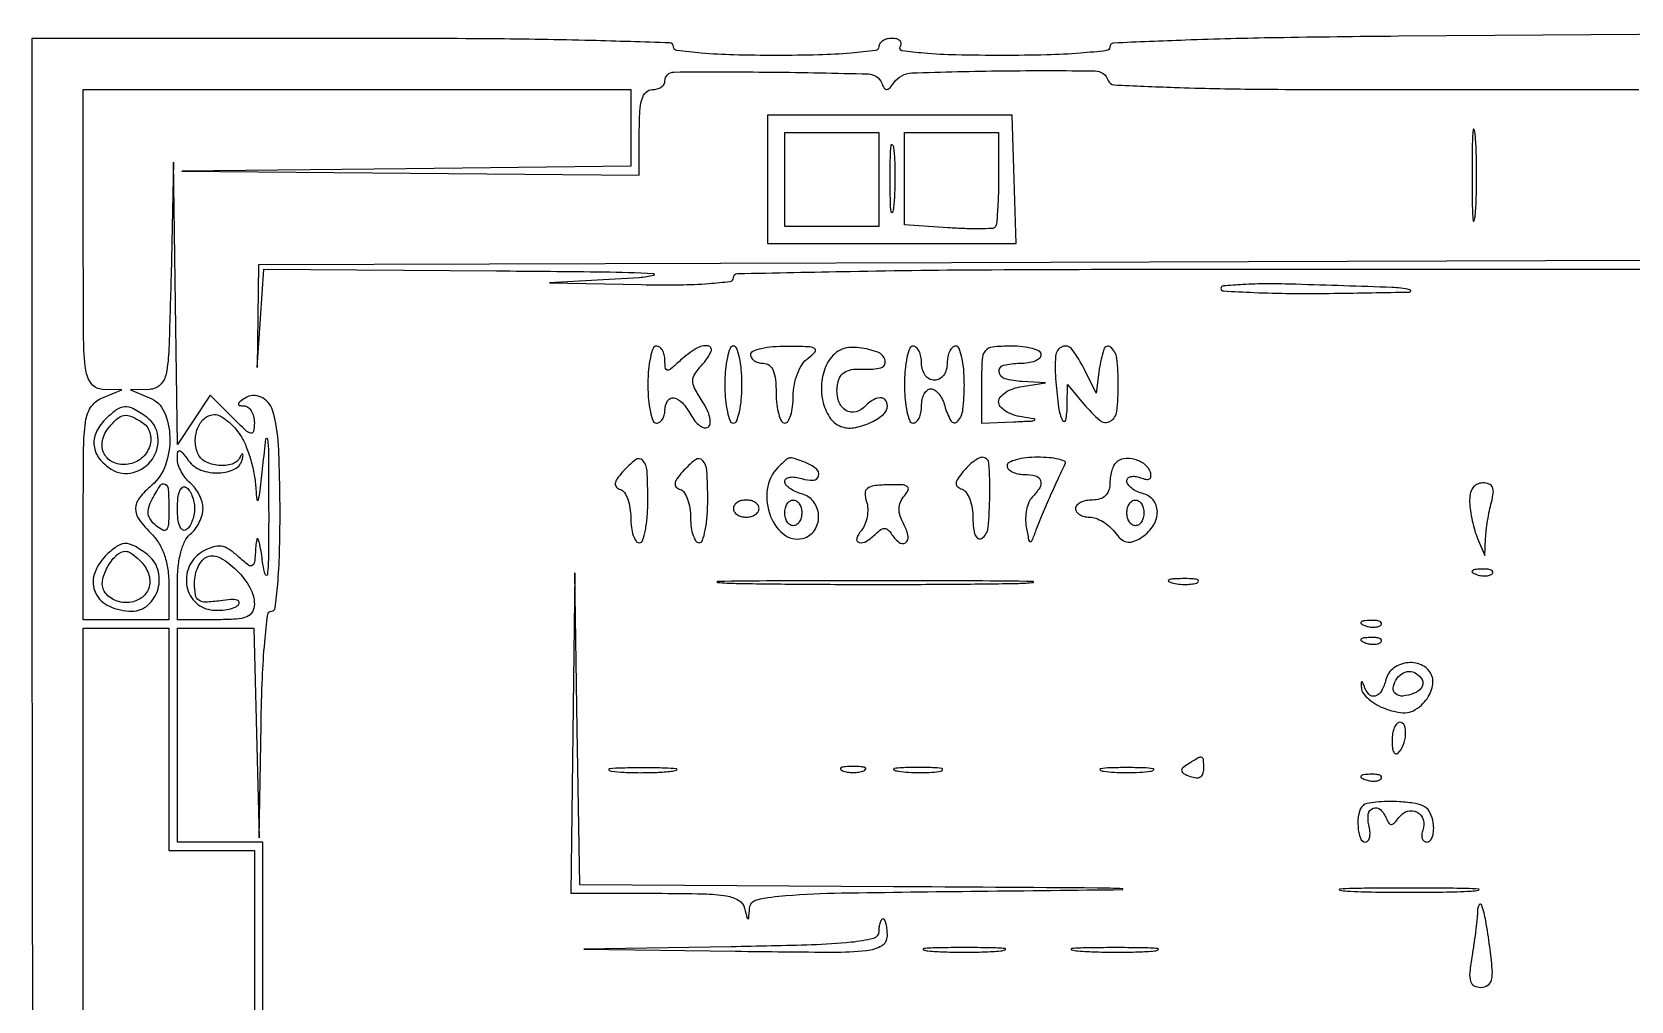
# Model space of a CAD drawing. Extents: x 29 to 450, y 25 to 639.
# Drawn here: x 29 to 215.9, y 501.4 to 614.7 of the extents above; entities that cross this region are included whole.
import ezdxf

# ---------------------------------------------------------------- set-up
doc = ezdxf.new("R2010")
doc.units = 0
doc.header["$MEASUREMENT"] = 0

msp = doc.modelspace()

# ---------------------------------------------------------------- linework, layer by layer
for points in [[(222.5, 614.5), (188.75, 614.236698, 0.002114), (174.407665, 614.064156, 0.005191), (163.86796, 613.783321, 0.001383), (155.441996, 613.447913, 0.401805), (155, 612.986698, -0.3821), (154.617367, 612.559102, -0.008118), (151.567918, 612.269641, -0.013369), (147.596516, 612.064268, -0.006233), (142.440983, 612, -0.005462), (137.042119, 612.058974, -0.015427), (133.276419, 612.257603, -0.014869), (130.710476, 612.549537, -0.540264), (130.5, 613, 0.139169), (130.607943, 613.379648, 0.191142), (130.478525, 613.70625, 0.138808), (130.110654, 613.926733, 0.066118), (129.559017, 614, 0.062283), (128.962904, 613.925455, 0.080552), (128.457961, 613.70625, 0.097988), (128.120018, 613.381379, 0.153634), (128, 613, -0.379241), (127.613708, 612.563953, -0.00943), (124.75, 612.270833, -0.014311), (120.96574, 612.064309, -0.006475), (116, 612, -0.006475), (111.03426, 612.064309, -0.014311), (107.25, 612.270833, -0.00943), (104.386292, 612.563953, -0.379241), (104, 613, 0.404947), (103.539208, 613.475656, 0.00127), (94.375, 613.743333, 0.00484), (82.755801, 613.940656, 0.001825), (66.5, 614), (29, 614), (29, 545.5, 0.000564), (29.04436, 506.150183, 0.00491), (29.255474, 488.666667, 0.003539)], [(56, 488), (56, 504), (56, 520), (51, 520), (46, 520), (46, 532.5), (46, 545), (50.469221, 545), (54.938442, 545), (55.252999, 532.75), (55.567556, 520.5), (55.783778, 533.75, -0.005969), (55.937666, 539.194982, -0.012836), (56.21393, 543.383445, -0.007521), (56.559077, 546.609686, -0.379025), (57, 547, 0.377735), (57.434243, 547.382656, 0.009982), (57.728395, 550.142857, 0.014793), (57.935422, 553.795208, 0.00676), (58, 558.571429, 0.011292), (57.82373, 566.375732, 0.06306), (57.112683, 570.490375, 0.209848), (55.782914, 572.035071, 0.258189), (53.912179, 571.924562, 0.018187), (53.286357, 571.495758, 0.191595), (53.126036, 571.237242, 0.40851), (53.241277, 571.068481, 0.045975), (53.75, 571.015313, -0.153195), (54.226794, 570.859276, -0.09656), (54.632812, 570.43035, -0.079605), (54.906823, 569.793948, -0.062004), (55, 569.045455, -0.043912), (54.910237, 568.025362, -0.433457), (54.587263, 567.815034, -0.130209), (53.993314, 568.139316, -0.006672), (52.409303, 569.681606), (49.818605, 572.272304), (47.915892, 569.386152), (46.013178, 566.5), (45.788218, 583), (45.563258, 599.5), (45.252604, 586.25, -0.002499), (45.009323, 577.697958, -0.038638), (44.684632, 574.776222, -0.153575), (43.984623, 573.472274, -0.188385), (42.720975, 572.936614), (40.5, 572.873227), (42.75, 571.968838, -0.196255), (44.451623, 570.319582, -0.097564), (45.115074, 567.337708, -0.089708), (44.609992, 564.095076, -0.133087), (43, 561.732028, 0.046815), (41.548777, 560.232823, 0.170518), (41.116251, 559.001431, 0.158609), (41.535418, 557.713285, 0.039071), (43, 556, -0.062946), (43.873608, 554.873608, -0.053099), (44.5, 553.5, -0.047331), (44.875501, 551.875501, -0.033154), (45, 550), (45, 546), (40, 546), (35, 546), (35, 558.532224, -0.003019), (35.047979, 566.47804, -0.038478), (35.312926, 569.447272, -0.120276), (35.975593, 570.991691, -0.136817), (37.25, 571.968838), (39.5, 572.873227), (37.25, 572.936614, -0.222509), (35.956825, 573.587086, -0.135687), (35.283048, 575.193513, -0.030244), (35.037699, 578.853066, -0.001618), (35, 590.5), (35, 608), (67, 608), (99, 608), (99, 603.516603), (99, 599.033207), (72.75, 598.749268), (46.5, 598.465329), (73.25, 598.232665), (100, 598), (100, 603, -0.014068), (100.069243, 605.460489, -0.058865), (100.325, 606.916667, -0.122766), (100.79299, 607.704941, -0.200296), (101.5, 608, 0.064853), (102.073457, 608.074694, 0.082425), (102.559375, 608.29375, 0.098894), (102.884432, 608.618646, 0.148195), (103, 609, -0.411986), (104.054334, 610.062389, -0.004369), (115.431493, 610.049563, -0.004665), (126.782765, 609.831649, -0.297544), (128.340536, 608.75, 0.04751), (128.638415, 608.178401, 0.266235), (128.93358, 608.026593, 0.20198), (129.277188, 608.190021, 0.028773), (129.773074, 608.815026, -0.234471), (131.869487, 609.952132, -0.006469), (142.526255, 610.201919, -0.005657), (153.27959, 610.193149, -0.319478), (154.807389, 609.077833, 0.310316), (155.513683, 608.543955, 0.002737), (162.568402, 608.261646, 0.006528), (172.012025, 608.058896, 0.002103), (186.01692, 608), (216.867173, 608)], [(217.5, 588.007287), (136.5, 587.753643), (55.5, 587.5), (55.410487, 581.5), (55.320974, 575.5), (55.710391, 581.25), (56.099808, 587), (83.299904, 586.804254, -0.001148), (95.831259, 586.68529, -0.009083), (101.633414, 586.511432, -0.855921), (101.659569, 586.267542, -0.051018), (100, 586), (89.5, 585.391492), (100.25, 585.195746, 0.007095), (104.729727, 585.17775, 0.016127), (108.111436, 585.321301, 0.012049), (110.61971, 585.569858, 0.378667), (111, 586, -0.408004), (111.472349, 586.482493, -0.000645), (124.64083, 586.745333, -0.003412), (141.192407, 586.941359, -0.001255), (164.563321, 587), (218.126642, 587)], [(34.940414, 496.294378, 0.002026), (35, 511), (35, 545), (40, 545), (45, 545), (45, 532), (45, 519), (50, 519), (55, 519), (55, 504.036212), (55, 489.072424)]]:
    msp.add_lwpolyline(points, format="xyb")
for points in [[(115, 597.5), (115, 590), (129.535022, 590), (144.070045, 590), (143.826028, 597.5), (143.582012, 605), (129.291006, 605), (115, 605)], [(128, 597.5), (128, 592), (122.5, 592), (117, 592), (117, 597.5), (117, 603), (122.5, 603), (128, 603)]]:
    msp.add_lwpolyline(points, close=True)
for points in [[(142, 597.666667, -0.007276), (141.969819, 595.592806, -0.010787), (141.877748, 593.777604, -0.006202), (141.749649, 592.268049, -0.173652), (141.583823, 591.916667, -0.188243), (141.234805, 591.76337, -0.007242), (139.796525, 591.724184, -0.012075), (138.062047, 591.74395, -0.008128), (136.083823, 591.846513), (131, 592.193027), (131, 597.596513), (131, 603), (136.5, 603), (142, 603)], [(197.360496, 598, 0.003282), (197.382856, 594.594082, 0.016391), (197.470518, 592.685938, 0.793398), (197.598782, 592.66646, 0.075495), (197.735039, 593.25, 0.012378), (197.851785, 595.412501, 0.007295), (197.889538, 598, 0.007295), (197.851785, 600.587499, 0.012378), (197.735039, 602.75, 0.075495), (197.598782, 603.33354, 0.793398), (197.470518, 603.314062, 0.016391), (197.382856, 601.405918, 0.003282)], [(129.729798, 594.272304, -0.062969), (129.583963, 593.648711, -0.78507), (129.449454, 593.664364, -0.026082), (129.354021, 594.993969, -0.004587), (129.32814, 597.5, -0.004873), (129.349747, 600.014488, -0.021409), (129.440431, 601.495614, -0.613017), (129.577707, 601.54838, -0.180442), (129.721732, 601.272304, -0.02012), (129.847937, 599.765662, -0.010546), (129.889785, 597.88463, -0.010474), (129.851521, 595.951761, -0.015806)], [(167.997666, 584.75, 0.397179), (168.28148, 584.450946, 0.003107), (171.891502, 584.27326, 0.008837), (176.169232, 584.165045, 0.005305), (181.25, 584.180248, 0.00174), (190.053973, 584.330651, 0.882189), (190.080927, 584.587738, 0.048849), (187.967702, 584.868019, 0.000907), (176.747666, 585.231982, 0.008029), (173.391881, 585.280827, 0.013382), (170.567015, 585.200957, 0.006997), (168.265394, 585.041841, 0.390999)], [(101, 573.5, 0.020945), (101.072283, 571.775243, 0.033738), (101.29375, 570.321875, 0.036969), (101.611488, 569.267028, 0.31052), (102, 569, 0.148195), (102.381354, 569.115568, 0.098894), (102.70625, 569.440625, 0.082425), (102.925306, 569.926543, 0.064853), (103, 570.5, -0.133566), (103.298045, 571.595817, -0.312913), (104.030617, 571.93459, -0.169779), (105.042745, 571.36882, -0.058399), (106.01499, 569.971992, 0.046099), (106.499418, 569.238259, 0.068658), (107.057269, 568.710132, 0.092141), (107.597986, 568.45744, 0.204528), (108.039058, 568.524139, 0.2352), (108.290459, 568.929422, 0.078396), (108.245051, 569.646325, 0.056622), (107.927236, 570.565631, 0.033529), (107.357086, 571.577771, -0.021964), (106.456382, 573.093686, -0.13316), (106.252253, 573.975689, -0.146935), (106.532397, 574.795949, -0.028676), (107.523189, 576.025623, 0.084754), (108.400287, 577.404739, 0.498619), (108.032923, 578.03501, 0.170618), (106.660316, 577.728074, 0.044426), (104.828741, 576.345012, -0.007828), (103.68138, 575.338887, -0.177905), (103.276247, 575.190025, -0.38433), (103.049016, 575.394959, -0.025779), (103, 576.345012, 0.058509), (102.925678, 576.977971, 0.077595), (102.70625, 577.513847, 0.096243), (102.381443, 577.872857, 0.162272), (102, 578, 0.31052), (101.611488, 577.732972, 0.036969), (101.29375, 576.678125, 0.033738), (101.072283, 575.224757, 0.020945)], [(110, 573.5, 0.020945), (110.072283, 571.775243, 0.033738), (110.29375, 570.321875, 0.036969), (110.611488, 569.267028, 0.31052), (111, 569, 0.31052), (111.388512, 569.267028, 0.036969), (111.70625, 570.321875, 0.033738), (111.927717, 571.775243, 0.020945), (112, 573.5, 0.020945), (111.927717, 575.224757, 0.033738), (111.70625, 576.678125, 0.036969), (111.388512, 577.732972, 0.31052), (111, 578, 0.31052), (110.611488, 577.732972, 0.036969), (110.29375, 576.678125, 0.033738), (110.072283, 575.224757, 0.020945)], [(113, 577, 0.148195), (113.115568, 576.618646, 0.098894), (113.440625, 576.29375, 0.082425), (113.926543, 576.074694, 0.064853), (114.5, 576, -0.164293), (115.169448, 575.773926, -0.129352), (115.642857, 575.166667, -0.075863), (115.918107, 574.104033, -0.025511), (116, 572.5, 0.027026), (116.072542, 571.158889, 0.042582), (116.29375, 570.028125, 0.052312), (116.614308, 569.232098, 0.277684), (117, 569, 0.26183), (117.384656, 569.216254, 0.059604), (117.70625, 569.922304, 0.046939), (117.927306, 570.936875, 0.030189), (118, 572.139757, -0.046553), (118.124863, 573.477928, -0.046838), (118.495118, 574.767049, -0.050426), (119.05604, 575.860284, -0.086884), (119.75, 576.607954, 0.046189), (120.548386, 577.339324, 0.485945), (120.484418, 577.71692, 0.117105), (119.740129, 577.919028, 0.00613), (117.25, 577.968197, 0.022194), (115.621124, 577.908068, 0.035693), (114.248437, 577.696908, 0.040441), (113.259782, 577.385846, 0.305269)], [(121.982227, 575.966791, 0.094048), (121.3311, 573.890252, 0.082229), (121.43993, 571.614231, 0.090779), (122.23752, 569.689935, 0.158917), (123.56381, 568.613887, 0.1324), (125.077185, 568.457243, 0.064815), (126.949317, 569.015048, 0.067799), (128.500494, 569.975531, 0.22388), (129, 571.035184, 0.181623), (128.745576, 571.712498, 0.23835), (128.142186, 571.956423, 0.125552), (127.229729, 571.640214, 0.050544), (126.2, 570.8, -0.179194), (125.038452, 570.266201, -0.21159), (123.907577, 570.667353, -0.153732), (123.194792, 571.948212, -0.1019), (123.195408, 573.64378, -0.091887), (123.537514, 574.483865, -0.130056), (124.129748, 575.026974, -0.099841), (125.040182, 575.293187, -0.039114), (126.354944, 575.302733, 0.080992), (128.253684, 575.475427, 0.410744), (128.746561, 576.299545, 0.245986), (127.880069, 577.281797, 0.061866), (125.74014, 577.809932, 0.053008), (124.482227, 577.825624, 0.090887), (123.475555, 577.541898, 0.094618), (122.661942, 576.930204, 0.061592)], [(131, 573.5, 0.020945), (131.072283, 571.775243, 0.033738), (131.29375, 570.321875, 0.036969), (131.611488, 569.267028, 0.31052), (132, 569, 0.191087), (132.381882, 569.151477, 0.088204), (132.70625, 569.5875, 0.068025), (132.926307, 570.234582, 0.048028), (133, 571, -0.052716), (133.0809, 571.765191, -0.072558), (133.321251, 572.4125, -0.092449), (133.676265, 572.847261, -0.177236), (134.09362, 573, -0.156018), (134.550651, 572.853832, -0.068086), (135.019623, 572.4125, -0.057927), (135.429173, 571.765121, -0.048178), (135.710251, 571, 0.069909), (136.437262, 569.258008, 0.50329), (137.206589, 569.178264, 0.159167), (137.838537, 570.571446, 0.027546), (138, 573.5, 0.020945), (137.927717, 575.224757, 0.033738), (137.70625, 576.678125, 0.036969), (137.388512, 577.732972, 0.31052), (137, 578, 0.191087), (136.618118, 577.848523, 0.088204), (136.29375, 577.4125, 0.068025), (136.073693, 576.765418, 0.048028), (136, 576, -0.072314), (135.888136, 575.230589, -0.08892), (135.5625, 574.583333, -0.10214), (135.075754, 574.153209, -0.130775), (134.5, 574, -0.130775), (133.924246, 574.153209, -0.10214), (133.4375, 574.583333, -0.08892), (133.111864, 575.230589, -0.072314), (133, 576, 0.048028), (132.926307, 576.765418, 0.068025), (132.70625, 577.4125, 0.088204), (132.381882, 577.848523, 0.191087), (132, 578, 0.31052), (131.611488, 577.732972, 0.036969), (131.29375, 576.678125, 0.033738), (131.072283, 575.224757, 0.020945)], [(140, 573.5), (140, 569), (143.75, 569.149832, 0.002217), (145.82971, 569.242167, 0.117172), (146.210683, 569.352577, 0.703743), (146.188426, 569.481437, 0.005737), (144.75, 569.716254, -0.046134), (143.697711, 569.976611, -0.060239), (142.807813, 570.412073, -0.073824), (142.202397, 570.946064, -0.176969), (142, 571.5, -0.176969), (142.202397, 572.053936, -0.073824), (142.807813, 572.587927, -0.060239), (143.697711, 573.023389, -0.046134), (144.75, 573.283746), (147.5, 573.700336), (144.75, 573.850168, -0.056487), (142.740197, 574.189549, -0.302471), (142.057118, 574.995261, -0.375401), (142.582378, 575.758966, -0.062601), (144.5, 576, 0.038131), (145.457356, 576.073116, 0.057076), (146.265625, 576.29375, 0.074992), (146.817169, 576.617064, 0.226478), (147, 577, 0.277684), (146.767902, 577.385692, 0.052312), (145.971875, 577.70625, 0.042582), (144.841111, 577.927458, 0.027026), (143.5, 578, 0.023974), (141.290758, 577.894012, 0.206324), (140.444444, 577.428571, 0.154453), (140.070142, 576.4175, 0.012019)], [(148.694007, 573.821044, 0.014128), (149.016266, 570.826231, 0.080049), (149.481662, 569.295777, 0.722119), (149.86019, 569.347191, 0.042825), (150.033269, 571.083333), (150.066539, 573.5), (151.943562, 571.25, 0.042089), (153.836409, 569.334299, 0.313091), (155.042982, 569.212723, 0.241266), (155.815731, 570.364629, 0.02936), (156, 573.5, 0.028465), (155.823897, 576.590846, 0.20038), (155.10457, 577.878794, 0.520501), (154.316241, 577.640191, 0.046729), (153.772515, 575.25), (153.412185, 572.5), (152.045578, 575.25, 0.043455), (150.599707, 577.618587, 0.347813), (149.44753, 577.933042, 0.282964), (148.67261, 576.838975, 0.03594)], [(37.52148, 569.378622, 0.091367), (36.491808, 567.883748, 0.137512), (36.260415, 566.327812, 0.135075), (36.871666, 564.858363, 0.086732), (38.25, 563.612298, 0.206922), (40.825283, 563.212736, 0.180702), (43.071551, 564.788401, 0.181779), (43.726486, 567.442671, 0.208366), (42.417611, 569.683903, 0.031669), (40.870973, 570.671009, 0.142709), (39.835853, 570.903822, 0.147341), (38.856233, 570.540842, 0.034507)], [(41.848393, 569.11486, -0.178181), (42.774251, 567.905221, -0.155368), (42.762001, 566.303427, -0.139815), (41.801191, 564.879997, -0.140292), (40.235314, 564.179863, -0.131801), (38.559666, 564.38259, -0.180408), (37.447019, 565.397446, -0.172874), (37.243433, 566.930901, -0.121176), (38.010569, 568.512735, -0.035975), (38.988287, 569.531903, -0.14567), (39.756809, 569.898346, -0.145369), (40.60156, 569.785248, -0.035776)], [(53.38499, 567.535183, -0.050183), (54.017067, 566.320357, -0.025229), (54.576292, 564.682509, -0.024768), (54.988397, 562.914922, -0.033503), (55.172599, 561.285183, 0.024623), (55.290729, 560.042877, 0.801132), (55.463799, 560.029716, 0.045312), (55.687169, 561.102583, 0.003576), (56, 564, -0.006334), (56.358315, 567.155532, -0.878216), (56.53604, 567.156202, -0.031967), (56.64809, 565.54314, -0.001023), (56.670297, 559, -0.002397), (56.651581, 553.569314, -0.023634), (56.524813, 551.287547, -0.803462), (56.29513, 551.26117, -0.048821), (56, 552.5, 0.006019), (55.69404, 554.54734, 0.055591), (55.454001, 555.409798, 0.729532), (55.275016, 555.396841, 0.046022), (55.157104, 554.595012, -0.009612), (55.021305, 552.744436, -0.245929), (54.755649, 552.334286, -0.307877), (54.313054, 552.371366, -0.013662), (53.083187, 553.424717, 0.038633), (52.005046, 554.258595, 0.109773), (51.121929, 554.593461, 0.114851), (50.204431, 554.515345, 0.04447), (49.023255, 554.012446, 0.155325), (47.461295, 552.40553, 0.147402), (47.074201, 550.154919, 0.15563), (47.995353, 548.152478, 0.174311), (49.865335, 547.165335, 0.039313), (50.838071, 547.104979, 0.039708), (51.804952, 547.198077, 0.042771), (52.629403, 547.418154, 0.110206), (53.146754, 547.746754, 0.275315), (53.227568, 548.065802, 0.272026), (52.98556, 548.291418, 0.072287), (52.233675, 548.347792, 0.019063), (51.031418, 548.217919, -0.023025), (49.305548, 548.045302, -0.164169), (48.507978, 548.267575, -0.206961), (48.10897, 548.896419, -0.039333), (48, 550.279512, -0.055276), (48.111022, 551.280694, -0.057695), (48.438523, 552.218012, -0.064222), (48.921364, 552.955511, -0.124753), (49.492843, 553.35888, -0.224366), (51.026387, 553.243626, -0.068257), (52.926015, 551.791292, -0.065106), (54.482087, 549.751695, -0.131169), (55, 547.811439, -0.128782), (54.763297, 546.907669, -0.170575), (54.128947, 546.350635, -0.081101), (52.879975, 546.070229, -0.014751), (50.5, 546), (46, 546), (46, 550.377555, -0.026785), (46.101027, 552.262054, -0.038419), (46.406759, 553.905617, -0.045033), (46.880674, 555.201015, -0.109775), (47.5, 556, 0.059806), (48.074091, 556.605713, 0.043899), (48.559375, 557.394767, 0.044601), (48.890374, 558.23689, 0.071461), (49, 559, 0.071461), (48.890374, 559.76311, 0.044601), (48.559375, 560.605233, 0.043899), (48.074091, 561.394287, 0.059806), (47.5, 562, -0.054174), (46.926004, 562.592152, -0.042974), (46.440625, 563.340004, -0.044367), (46.108904, 564.122151, -0.078271), (46, 564.813574, -0.0282), (46.044912, 565.609258, -0.429583), (46.24279, 565.758607, -0.185955), (46.565639, 565.568286, -0.009762), (47.306028, 564.59616, 0.148176), (48.75471, 563.505766, 0.095142), (50.846856, 563.165366, 0.10775), (52.717352, 563.629246, 0.233325), (53.596672, 564.775, 0.01415), (53.674298, 565.233161, 0.238062), (53.626262, 565.374375, 0.482015), (53.528118, 565.362259, 0.02232), (53.341667, 565.025, -0.202677), (52.397701, 564.212864, -0.101755), (50.805528, 564.040689, -0.098703), (49.235287, 564.512456, -0.180874), (48.361626, 565.5, -0.095908), (48.090632, 567.031131, -0.100506), (48.419152, 568.525504, -0.117875), (49.241019, 569.603477, -0.172873), (50.353605, 570, -0.127495), (51.009793, 569.829914, -0.043887), (51.828329, 569.27596, -0.0402), (52.66243, 568.478356, -0.036858)], [(98.041852, 563.281346, 0.026544), (97.393253, 562.467551, 0.1252), (97.178635, 561.915417, 0.235972), (97.318588, 561.522073, 0.111393), (97.791852, 561.236049, -0.170206), (98.255937, 560.876664, -0.056465), (98.645106, 560.09486, -0.048535), (98.910969, 559.06258, -0.038789), (99, 557.916667, 0.032551), (99.072814, 556.799395, 0.050076), (99.29375, 555.856771, 0.064635), (99.61597, 555.205409, 0.250638), (100, 555, 0.322437), (100.389817, 555.280551, 0.031449), (100.70625, 556.46875, 0.03053), (100.927795, 558.083446, 0.01883), (101, 560, 0.01393), (100.904363, 563.432046, 0.171124), (100.408081, 564.623488, 0.392624), (99.557543, 564.699291, 0.046392)], [(105.041852, 563.281346, 0.026544), (104.393253, 562.467551, 0.1252), (104.178635, 561.915417, 0.235972), (104.318588, 561.522073, 0.111393), (104.791852, 561.236049, -0.170206), (105.255937, 560.876664, -0.056465), (105.645106, 560.09486, -0.048535), (105.910969, 559.06258, -0.038789), (106, 557.916667, 0.032551), (106.072814, 556.799395, 0.050076), (106.29375, 555.856771, 0.064635), (106.61597, 555.205409, 0.250638), (107, 555, 0.322437), (107.389817, 555.280551, 0.031449), (107.70625, 556.46875, 0.03053), (107.927795, 558.083446, 0.01883), (108, 560, 0.01393), (107.904363, 563.432046, 0.171124), (107.408081, 564.623488, 0.392624), (106.557543, 564.699291, 0.046392)], [(116.2, 563.8, 0.167547), (114.950867, 561.236312, 0.123165), (115.343915, 558.07556, 0.149712), (117.07886, 555.867722, 0.248418), (119.373252, 555.589736, 0.171196), (120.584515, 556.621436, 0.150865), (120.95901, 558.244925, 0.148231), (120.354122, 559.818059, 0.164874), (119, 560.710251, -0.041867), (118.234636, 560.980526, -0.053026), (117.5875, 561.358913, -0.062969), (117.143193, 561.781904, -0.172737), (117, 562.184019, -0.242691), (117.160178, 562.494585, -0.115953), (117.5875, 562.669025, -0.074337), (118.233568, 562.674384, -0.041831), (119, 562.5, 0.088245), (120.352602, 562.321379, 0.339352), (120.960929, 562.832779, 0.283577), (120.669746, 563.668645, 0.079298), (119.418213, 564.393011, 0.009395), (118.088412, 564.874839, 0.128462), (117.57975, 564.912192, 0.139873), (117.134898, 564.691699, 0.011823)], [(137.872445, 563.337379, 0.024158), (137.227915, 562.474905, 0.134492), (137.044543, 561.932636, 0.241964), (137.214414, 561.548224, 0.089044), (137.75, 561.254045, -0.168143), (138.230075, 560.883123, -0.056847), (138.632812, 560.08281, -0.048896), (138.907849, 559.027453, -0.039327), (139, 557.85765, 0.029022), (139.066665, 556.710099, 0.071395), (139.282091, 555.89572, 0.148958), (139.609284, 555.504804, 0.290734), (140, 555.5, 0.234457), (140.772942, 556.742149, 0.020789), (140.979706, 560.534962, 0.019434), (140.882198, 564.287978, 0.395348), (140.122445, 565, 0.125522), (139.693482, 564.890588, 0.034241), (139.099516, 564.511605, 0.032366), (138.46234, 563.973724, 0.028736)], [(143, 564, 0.191087), (143.151477, 563.618118, 0.088204), (143.5875, 563.29375, 0.068025), (144.234582, 563.073693, 0.048028), (145, 563, -0.065436), (146.321894, 562.826258, -0.250245), (146.908783, 562.277551, -0.226585), (146.809687, 561.43486, -0.055732), (145.915335, 560.315335, 0.101122), (145.528578, 559.729932, 0.047236), (145.269353, 558.854473, 0.044152), (145.16332, 557.850546, 0.047057), (145.239394, 556.865335, 0.004795), (145.51722, 555.344583, 0.275919), (145.699272, 555.140631, 0.389349), (145.908011, 555.238634, 0.006825), (146.405414, 556.5, -0.009174), (147.035932, 558.077186, -0.003579), (147.962456, 560.233568, -0.003623), (148.951581, 562.447179, -0.006477), (149.801246, 564.25, 0.418099), (149.699506, 564.538858, 0.052836), (149.00672, 564.779688, 0.037468), (147.932227, 564.946569, 0.019798), (146.583333, 565, 0.026386), (145.210248, 564.927488, 0.04168), (144.052604, 564.70625, 0.05077), (143.235489, 564.385933, 0.281)], [(155.701236, 564.367903, 0.094113), (155.431529, 563.971742, 0.035048), (155.205988, 563.334113, 0.033211), (155.051728, 562.58664, 0.034293), (155, 561.833333, -0.086866), (154.864756, 561.060746, -0.121151), (154.477273, 560.479167, -0.114358), (153.844743, 560.121842, -0.071747), (153, 560, 0.048028), (152.234582, 559.926307, 0.068025), (151.5875, 559.70625, 0.088204), (151.151477, 559.381882, 0.191087), (151, 559, 0.160918), (151.126022, 558.618569, 0.09654), (151.481679, 558.29375, 0.078056), (152.012646, 558.074356, 0.059077), (152.639757, 558, -0.087136), (153.362484, 557.873085, -0.047293), (154.180203, 557.485937, -0.045209), (154.961865, 556.919536, -0.053515), (155.581188, 556.25, 0.04683), (156.30501, 555.44625, 0.130159), (156.971826, 555.094662, 0.138692), (157.698029, 555.130472, 0.056187), (158.604003, 555.553839, 0.102697), (159.992719, 556.858198, 0.138247), (160.560724, 558.477922, 0.174375), (160.148994, 559.895065, 0.173456), (158.928019, 560.729074, -0.045251), (158.190328, 560.995196, -0.055747), (157.566356, 561.376075, -0.065927), (157.139735, 561.807572, -0.163445), (157, 562.22362, -0.191295), (157.129498, 562.54971, -0.14542), (157.465171, 562.744557, -0.097254), (157.977098, 562.766696, -0.053984), (158.58356, 562.606309, 0.044626), (159.235965, 562.420673, 0.174639), (159.643197, 562.485459, 0.260714), (159.817509, 562.765252, 0.092388), (159.750694, 563.24932, 0.150665), (159.102851, 564.155827, 0.095718), (157.931258, 564.736824, 0.098041), (156.652999, 564.831656, 0.16754)], [(45, 558.877555, -0.012613), (44.956626, 557.158379, -0.154274), (44.729861, 556.549626, -0.362237), (44.308244, 556.458434, -0.052715), (43.521013, 556.98256, -0.062085), (42.877098, 557.668151, -0.121156), (42.59444, 558.35792, -0.111953), (42.653196, 559.13779, -0.048343), (43.056197, 560.105005, -0.023153), (44.023104, 561.726518, -0.408148), (44.566515, 561.843356, -0.242859), (44.936234, 561.213886, -0.013644)], [(48, 559, -0.048273), (47.925899, 558.234268, -0.046925), (47.70625, 557.489314, -0.050757), (47.383456, 556.872201, -0.108893), (47, 556.5, -0.302575), (46.607504, 556.513374, -0.143113), (46.280626, 556.930402, -0.067954), (46.066129, 557.789018, -0.027283), (46, 559, -0.027283), (46.066129, 560.210982, -0.067954), (46.280626, 561.069598, -0.143113), (46.607504, 561.486626, -0.302575), (47, 561.5, -0.108893), (47.383456, 561.127799, -0.050757), (47.70625, 560.510686, -0.046925), (47.925899, 559.765732, -0.048273)], [(126.563701, 559.799294, -0.069894), (126.704702, 558.966761, -0.051696), (126.634549, 558.034231, -0.052212), (126.376949, 557.14748, -0.076569), (125.960174, 556.452012, 0.090642), (125.425654, 555.500741, 0.450692), (125.691961, 555.030968, 0.196517), (126.571204, 555.190842, 0.054414), (127.687132, 556.087132, -0.047458), (128.231562, 556.536977, -0.150038), (128.678773, 556.674265, -0.181024), (129.072821, 556.526767, -0.075363), (129.446149, 556.087132, 0.079683), (130.335535, 555.057832, 0.328739), (131.108357, 555.00835, 0.305483), (131.428372, 555.751633, 0.076396), (130.96579, 557.063922, -0.039055), (130.50569, 558.112961, -0.086457), (130.364559, 558.972347, -0.101529), (130.529728, 559.739448, -0.069683), (130.99916, 560.498988, 0.069179), (131.427104, 561.189852, 0.366463), (131.31091, 561.584867, 0.139921), (130.675763, 561.784231, 0.013634), (129.049637, 561.782348, 0.021483), (127.412847, 561.665308, 0.140666), (126.660211, 561.352546, 0.236374), (126.395981, 560.781278, 0.069193)], [(197.070285, 559.75, 0.028468), (197.159267, 558.74316, 0.017576), (197.372382, 557.573438, 0.017611), (197.665409, 556.428626, 0.030024), (198, 555.5), (198.859429, 553.5), (198.943369, 555.5, -0.019398), (199.018405, 556.427366, -0.010179), (199.179776, 557.573438, -0.01011), (199.393136, 558.742876, -0.01529), (199.630286, 559.75, 0.035681), (199.837873, 560.826446, 0.136451), (199.73538, 561.4953, 0.199763), (199.336283, 561.869475, 0.089952), (198.616631, 562, 0.113683), (197.941514, 561.844491, 0.12969), (197.440155, 561.412923, 0.104029), (197.145033, 560.704678, 0.054737)], [(111, 559, 0.148195), (111.115568, 558.618646, 0.098894), (111.440625, 558.29375, 0.082425), (111.926543, 558.074694, 0.064853), (112.5, 558, 0.064853), (113.073457, 558.074694, 0.082425), (113.559375, 558.29375, 0.098894), (113.884432, 558.618646, 0.148195), (114, 559, 0.148195), (113.884432, 559.381354, 0.098894), (113.559375, 559.70625, 0.082425), (113.073457, 559.925306, 0.064853), (112.5, 560, 0.064853), (111.926543, 559.925306, 0.082425), (111.440625, 559.70625, 0.098894), (111.115568, 559.381354, 0.148195)], [(119, 558.5, -0.064853), (118.925306, 557.926543, -0.082425), (118.70625, 557.440625, -0.098894), (118.381354, 557.115568, -0.148195), (118, 557, -0.148195), (117.618646, 557.115568, -0.098894), (117.29375, 557.440625, -0.082425), (117.074694, 557.926543, -0.064853), (117, 558.5, -0.064853), (117.074694, 559.073457, -0.082425), (117.29375, 559.559375, -0.098894), (117.618646, 559.884432, -0.148195), (118, 560, -0.148195), (118.381354, 559.884432, -0.098894), (118.70625, 559.559375, -0.082425), (118.925306, 559.073457, -0.064853)], [(159, 558.5, -0.064853), (158.925306, 557.926543, -0.082425), (158.70625, 557.440625, -0.098894), (158.381354, 557.115568, -0.148195), (158, 557, -0.148195), (157.618646, 557.115568, -0.098894), (157.29375, 557.440625, -0.082425), (157.074694, 557.926543, -0.064853), (157, 558.5, -0.064853), (157.074694, 559.073457, -0.082425), (157.29375, 559.559375, -0.098894), (157.618646, 559.884432, -0.148195), (158, 560, -0.148195), (158.381354, 559.884432, -0.098894), (158.70625, 559.559375, -0.082425), (158.925306, 559.073457, -0.064853)], [(37.571429, 553.428571, 0.122537), (36.27492, 551.273196, 0.189264), (36.438852, 549.132298, 0.176004), (38.048482, 547.56576, 0.106245), (40.680948, 547, 0.183954), (42.580931, 547.7235, 0.146647), (43.739239, 549.604723, 0.139048), (43.703442, 551.892718, 0.163293), (42.456329, 553.655591, 0.030408), (40.890257, 554.660663, 0.139957), (39.851308, 554.905754, 0.149526), (38.877862, 554.5578, 0.036329)], [(41.989431, 552.512735, -0.11992), (42.722767, 551.010085, -0.158954), (42.571894, 549.50558, -0.163385), (41.571185, 548.407693, -0.127627), (40, 548, -0.067561), (39.168025, 548.112934, -0.062573), (38.37265, 548.444366, -0.066645), (37.732148, 548.934211, -0.104983), (37.35674, 549.512735, -0.154924), (37.28212, 550.775919, -0.071104), (37.916623, 552.317908, -0.072696), (38.932798, 553.581038, -0.189259), (40, 554, -0.128055), (40.371988, 553.903142, -0.033138), (40.895878, 553.563116, -0.031492), (41.461426, 553.08199, -0.027556)], [(92.225994, 532.75), (92, 514), (101.926676, 514, -0.004986), (107.536027, 513.944067, -0.036771), (110.199782, 513.694409, -0.093188), (111.618635, 513.171983, -0.196613), (112.310674, 512.25, 0.002108), (112.617939, 511.094154, 0.330911), (112.717472, 511.015684, 0.400263), (112.802134, 511.091906, 0.002383), (112.883999, 512.233667, -0.335063), (113.767904, 513.254933, -0.033969), (117.149902, 513.74136, -0.014735), (123.63383, 514.036386, -0.001352), (139.75, 514.250706, 0.000232), (156.489955, 514.435805, 0.968877), (156.49177, 514.526131, 0.011253), (153.549065, 514.612076, 0.000087), (129.772559, 514.76704), (93.045117, 515), (92.748552, 533.25), (92.451987, 551.5)], [(197.8125, 551.316886, 0.051402), (198.359369, 551.160852, 0.05415), (198.916927, 551.123424, 0.060344), (199.402231, 551.202593, 0.126455), (199.729167, 551.395833, 0.296942), (199.77538, 551.614691, 0.208169), (199.592839, 551.799335, 0.077125), (199.112848, 551.910055, 0.028489), (198.416667, 551.921053, 0.018894), (197.670344, 551.862007, 0.168741), (197.37858, 551.720685, 0.470617), (197.395823, 551.538436, 0.054073)], [(111.313512, 550.251409, 0.002787), (118.924232, 550.157893, 0.001683), (127.942835, 550.12772, 0.001686), (136.901883, 550.158115, 0.002958), (144.313512, 550.252099, 0.021914), (146.056045, 550.361003, 0.939799), (146.051469, 550.4645, 0.003708), (139.338685, 550.534624, 0.000763), (127.5, 550.552441, 0.000752), (115.670536, 550.534413, 0.003892), (109.132719, 550.463728, 0.95078), (109.129442, 550.360886, 0.016113)], [(162.269032, 550.307009, 0.037336), (163.036634, 550.167106, 0.029507), (163.880008, 550.127736, 0.030339), (164.671085, 550.185595, 0.06278), (165.269032, 550.344063, 0.31318), (165.386009, 550.52287, 0.333666), (165.257153, 550.684921, 0.052471), (164.580113, 550.787295, 0.014395), (163.5, 550.805051, 0.012823), (162.431793, 550.764444, 0.080377), (161.900903, 550.643467, 0.597527), (161.883358, 550.48334, 0.087174)], [(184.8125, 545.316886, 0.051402), (185.359369, 545.160852, 0.05415), (185.916927, 545.123424, 0.060344), (186.402231, 545.202593, 0.126455), (186.729167, 545.395833, 0.296942), (186.77538, 545.614691, 0.208169), (186.592839, 545.799335, 0.077125), (186.112848, 545.910055, 0.028489), (185.416667, 545.921053, 0.018894), (184.670344, 545.862007, 0.168741), (184.37858, 545.720685, 0.470617), (184.395823, 545.538436, 0.054073)], [(184.8125, 543.316886, 0.051402), (185.359369, 543.160852, 0.05415), (185.916927, 543.123424, 0.060344), (186.402231, 543.202593, 0.126455), (186.729167, 543.395833, 0.296942), (186.77538, 543.614691, 0.208169), (186.592839, 543.799335, 0.077125), (186.112848, 543.910055, 0.028489), (185.416667, 543.921053, 0.018894), (184.670344, 543.862007, 0.168741), (184.37858, 543.720685, 0.470617), (184.395823, 543.538436, 0.054073)], [(187.289749, 539, -0.061436), (186.757075, 537.660513, -0.198776), (186.0259, 537.072687, -0.287334), (185.296423, 537.278417, -0.103478), (184.727033, 538.25, 0.015646), (184.555582, 538.71227, 0.487922), (184.453545, 538.741221, 0.247155), (184.384084, 538.599166, 0.010431), (184.413424, 538.020665, 0.143184), (184.650129, 537.384037, 0.05573), (185.297867, 536.691172, 0.049213), (186.213147, 536.052343, 0.043236), (187.275432, 535.572096, 0.033866), (188.719618, 535.171681, 0.087872), (189.795142, 535.142131, 0.102448), (190.715084, 535.480034, 0.057364), (191.652461, 536.22389, 0.06171), (192.227251, 536.961243, 0.057915), (192.619487, 537.832143, 0.062189), (192.780173, 538.699169, 0.106763), (192.668129, 539.422459, 0.181933), (191.604404, 540.619888, 0.141666), (189.88556, 540.973816, 0.138602), (188.215338, 540.356869, 0.173133)], [(191.504365, 538.992937, -0.153283), (191.614372, 538.560991, -0.123144), (191.472022, 538.100609, -0.097937), (191.088046, 537.680239, -0.067341), (190.520254, 537.369399, -0.067736), (189.275512, 537.076451, -0.188422), (188.426445, 537.317483, -0.261672), (188.136385, 537.985128, -0.113371), (188.458881, 538.933469, -0.098738), (189.156314, 539.681493, -0.152164), (189.98905, 539.958873, -0.155876), (190.817295, 539.71195, -0.104938)], [(188, 531.833333, 0.03047), (188.047913, 531.047827, 0.080137), (188.204336, 530.507461, 0.2027), (188.434675, 530.301695, 0.286074), (188.695611, 530.362278, 0.105931), (189.320079, 531.327326, 0.076138), (189.590117, 532.586443, 0.099013), (189.44647, 533.619981, 0.319036), (188.911516, 534, 0.218452), (188.562731, 533.839978, 0.078229), (188.267758, 533.363542, 0.059481), (188.066752, 532.662941, 0.040166)], [(164.166154, 529.123851, 0.034191), (163.531281, 528.657711, 0.265879), (163.410219, 528.325417, 0.234956), (163.631939, 528.02253, 0.027745), (164.416154, 527.670548, 0.065056), (165.084741, 527.509427, 0.15226), (165.583846, 527.608341, 0.176772), (165.891612, 527.957113, 0.093544), (166, 528.531385, 0.01819), (165.960455, 529.617998, 0.305384), (165.749122, 529.88721, 0.212762), (165.35408, 529.844864, 0.009729)], [(96.727696, 528.278268, 0.02012), (98.234338, 528.152063, 0.010546), (100.11537, 528.110215, 0.010474), (102.048239, 528.148479, 0.015806), (103.727696, 528.270202, 0.062969), (104.351289, 528.416037, 0.78507), (104.335636, 528.550546, 0.026082), (103.006031, 528.645979, 0.004587), (100.5, 528.67186, 0.004873), (97.985512, 528.650253, 0.021409), (96.504386, 528.559569, 0.613017), (96.45162, 528.422293, 0.180442)], [(123.75, 528.337719, 0.057986), (124.320008, 528.181385, 0.037979), (125, 528.12966, 0.037979), (125.679992, 528.181385, 0.057986), (126.25, 528.337719, 0.174857), (126.459382, 528.525001, 0.447206), (126.398438, 528.693942, 0.078554), (125.89144, 528.810911, 0.017491), (125, 528.842105, 0.017491), (124.10856, 528.810911, 0.078554), (123.601562, 528.693942, 0.447206), (123.540618, 528.525001, 0.174857)], [(130.26375, 528.282419, 0.022548), (131.485188, 528.153707, 0.015659), (132.872547, 528.114038, 0.015827), (134.209518, 528.160023, 0.031163), (135.26375, 528.296069, 0.248898), (135.455688, 528.450815, 0.49082), (135.374351, 528.596853, 0.030832), (134.29708, 528.692368, 0.00738), (132.5, 528.713986, 0.006817), (130.711719, 528.684722, 0.040183), (129.780601, 528.581582, 0.720633), (129.761725, 528.438612, 0.075924)], [(154.25, 528.283746, 0.023547), (155.502218, 528.153981, 0.014044), (157, 528.111902, 0.014044), (158.497782, 528.153981, 0.023547), (159.75, 528.283746, 0.124239), (160.112409, 528.435926, 0.664672), (160.076562, 528.577962, 0.03126), (158.97062, 528.675363, 0.006336), (157, 528.700336, 0.006336), (155.02938, 528.675363, 0.03126), (153.923438, 528.577962, 0.664672), (153.887591, 528.435926, 0.124239)], [(184.8125, 527.316886, 0.051402), (185.359369, 527.160852, 0.05415), (185.916927, 527.123424, 0.060344), (186.402231, 527.202593, 0.126455), (186.729167, 527.395833, 0.296942), (186.77538, 527.614691, 0.208169), (186.592839, 527.799335, 0.077125), (186.112848, 527.910055, 0.028489), (185.416667, 527.921053, 0.018894), (184.670344, 527.862007, 0.168741), (184.37858, 527.720685, 0.470617), (184.395823, 527.538436, 0.054073)], [(184.61866, 524.285327, 0.152917), (184.107216, 523.307511, 0.061445), (184.022307, 521.784578, 0.067184), (184.298167, 520.432111, 0.319066), (184.90638, 520, 0.24384), (185.210205, 520.157535, 0.106581), (185.392877, 520.5875, 0.070464), (185.424365, 521.233678, 0.040966), (185.289749, 522, -0.103979), (185.227747, 523.275697, -0.271797), (185.789836, 523.957543, -0.283987), (186.63298, 523.78417, -0.107696), (187.340536, 522.75, 0.053902), (187.638099, 522.196352, 0.270517), (187.943732, 522.051889, 0.191908), (188.302507, 522.232355, 0.028755), (188.812066, 522.878115, -0.164948), (189.798106, 523.602034, -0.201208), (190.928913, 523.499103, -0.201359), (191.647416, 522.620528, -0.165103), (191.599558, 521.398849, 0.065439), (191.471019, 520.863672, 0.11277), (191.525413, 520.410912, 0.152047), (191.74997, 520.113019, 0.15704), (192.100936, 520, 0.22212), (192.472182, 520.173482, 0.097145), (192.740273, 520.660938, 0.069078), (192.866043, 521.388357, 0.043615), (192.819551, 522.25, 0.075571), (192.477313, 523.388817, 0.144127), (191.846006, 524.095571, 0.099998), (190.756618, 524.500788, 0.025308), (188.86866, 524.701993, 0.0166), (187.432821, 524.73412, 0.021729), (186.122295, 524.66292, 0.019967), (185.059551, 524.515696, 0.153134)], [(182.75, 514.257493, 0.00749), (186.050504, 514.149904, 0.004402), (190, 514.115135, 0.004402), (193.949496, 514.149904, 0.00749), (197.25, 514.257493, 0.04765), (198.12224, 514.382897, 0.86651), (198.110938, 514.501229, 0.009912), (195.19928, 514.582024, 0.001979), (190, 514.602606, 0.001979), (184.80072, 514.582024, 0.009912), (181.889062, 514.501229, 0.86651), (181.87776, 514.382897, 0.04765)], [(197.988994, 511.916667, -0.023232), (197.946694, 511.137331, -0.005204), (197.799145, 509.814583, -0.005389), (197.596242, 508.289583, -0.005189), (197.358152, 506.75, 0.015255), (197.090324, 504.752705, 0.093547), (197.17688, 503.721715, 0.207062), (197.600353, 503.196609, 0.121538), (198.397241, 503, 0.146916), (199.207064, 503.243202, 0.196111), (199.63616, 503.870413, 0.075748), (199.714295, 505.139622, 0.010697), (199.42304, 507.75, 0.010123), (198.954886, 510.790874, 0.039639), (198.481137, 512.629062, 0.648247), (198.184493, 512.655545, 0.126108)], [(128, 509.523614, -0.345395), (127.3661, 508.715443, -0.034508), (124.778414, 508.267146, -0.018553), (120.133287, 507.962693, -0.002756), (110.75, 507.748393), (93.5, 507.449558), (111.25, 507.224779, 0.001743), (122.616177, 507.120466, 0.026349), (126.559347, 507.305911, 0.104566), (128.344454, 507.873904, 0.269871), (129, 509, 0.023598), (128.963805, 509.766472, 0.037669), (128.853125, 510.4125, 0.04382), (128.693564, 510.874473, 0.295869), (128.5, 511, 0.252527), (128.307935, 510.89639, 0.063794), (128.146875, 510.566312, 0.049543), (128.036396, 510.089178, 0.032144)], [(133.75, 507.267795, 0.014123), (135.684912, 507.148488, 0.008335), (138, 507.109894, 0.008335), (140.315088, 507.148488, 0.014123), (142.25, 507.267795, 0.084525), (142.776995, 507.407127, 0.76997), (142.754688, 507.538141, 0.018707), (141.047184, 507.627723, 0.003751), (138, 507.650586, 0.003751), (134.952816, 507.627723, 0.018707), (133.245312, 507.538141, 0.76997), (133.223005, 507.407127, 0.084525)], [(151.280173, 507.263728, 0.012009), (153.417397, 507.147278, 0.007758), (155.895745, 507.110349, 0.007799), (158.320819, 507.14967, 0.014578), (160.280173, 507.269269, 0.131812), (160.652585, 507.406153, 0.702197), (160.616676, 507.536946, 0.016184), (158.731847, 507.623869, 0.003584), (155.5, 507.645045, 0.003413), (152.276628, 507.621056, 0.018965), (150.547926, 507.530747, 0.826233), (150.53509, 507.402311, 0.052772)]]:
    msp.add_lwpolyline(points, format="xyb", close=True)

doc.saveas('drawing.dxf')
